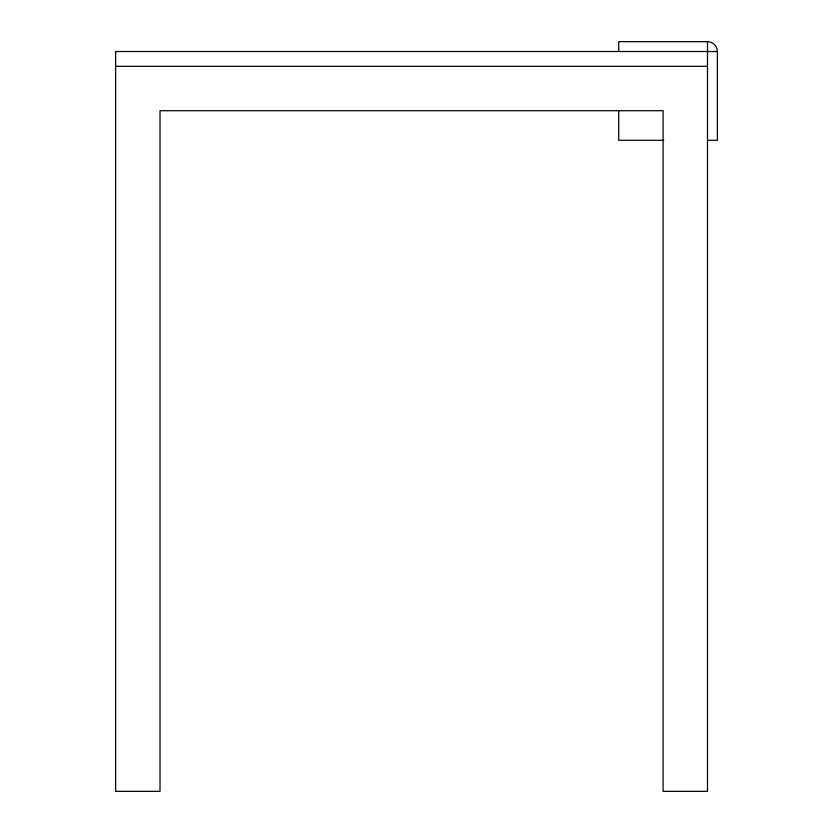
<?xml version="1.0" encoding="UTF-8"?>
<svg xmlns="http://www.w3.org/2000/svg" width="833" height="833" viewBox="0 0 833 833"><rect width="100%" height="100%" fill="white"/><g stroke="black" fill="none" stroke-linecap="round" stroke-linejoin="round"><path stroke-width="1.25" d="M707.498 140.298L717.369 140.298L717.369 51.511A9.861 9.861 0 0 0 707.498 41.65L618.721 41.65L618.721 51.511M717.369 51.511L115.631 51.511L115.631 791.35L160.019 791.35L160.019 110.706L663.11 110.706L663.11 791.35L707.498 791.35L707.498 41.65M115.631 66.307L707.498 66.307M663.755 140.298L618.721 140.298L618.721 110.706"/></g></svg>
